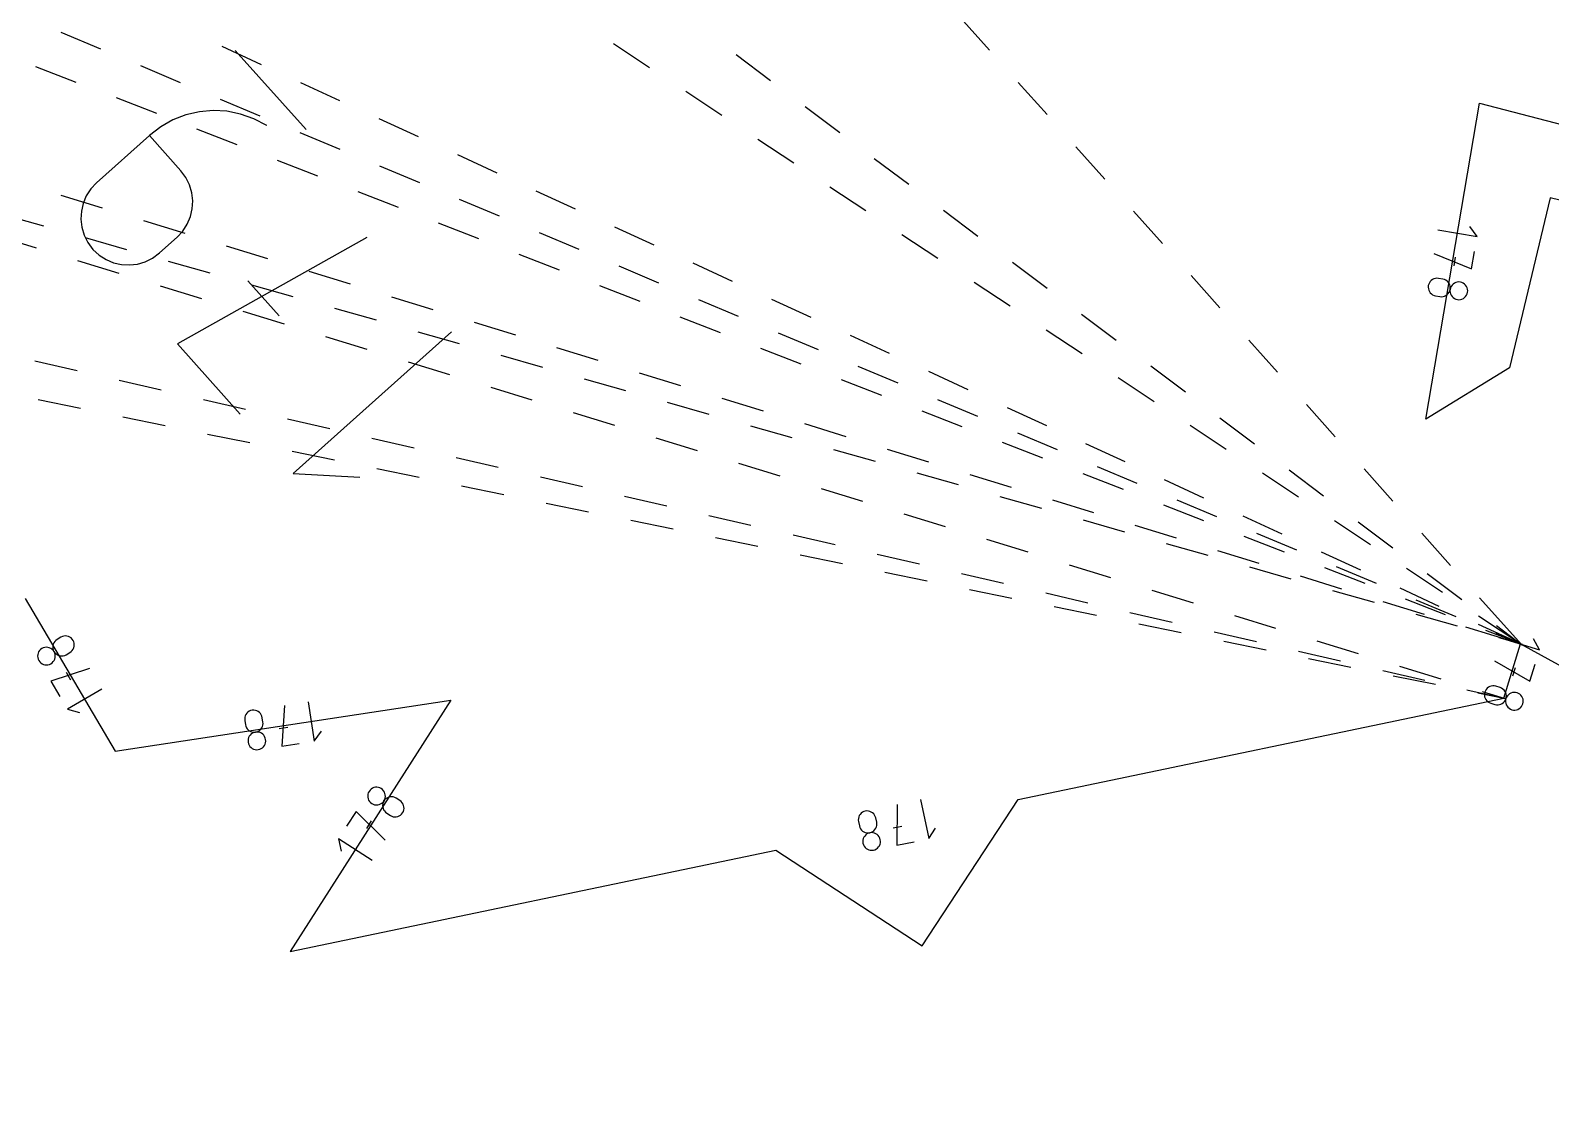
# Model space of a CAD drawing. Extents: x -2 to 214, y 3 to 282.
# Drawn here: x 75.07 to 94.59, y 91.59 to 105.4 of the extents above; entities that cross this region are included whole.
import ezdxf

# ---------------------------------------------------------------- set-up
doc = ezdxf.new("R2010")
doc.units = 0
doc.layers.add('Layer_1', color=7, linetype='CONTINUOUS')

msp = doc.modelspace()

# ---------------------------------------------------------------- linework, layer by layer
at = {"layer": 'Layer_1', "color": 1}
for points in [[(87.382212, 105.142927), (87.012229, 105.556284)], [(75.459572, 105.372755), (75.97128, 105.158492)], [(78.036487, 104.956791), (77.532448, 105.188517)], [(82.557479, 105.226716), (83.020178, 104.92067)], [(78.609458, 104.123012), (77.701355, 105.137565)], [(84.13, 105.086963), (84.573625, 104.75387)], [(75.136759, 104.9353), (75.653829, 104.734326)], [(76.482984, 104.944236), (76.994695, 104.729976)], [(79.044563, 104.493344), (78.540525, 104.725069)], [(83.482875, 104.614625), (83.945574, 104.30858)], [(88.122185, 104.316217), (87.752198, 104.729574)], [(76.170903, 104.533352), (76.687972, 104.332382)], [(77.506403, 104.515717), (78.018114, 104.301457)], [(85.017246, 104.420777), (85.460871, 104.087684)], [(78.103941, 104.177396), (78.103941, 104.177396), (77.940584, 104.263269), (77.769815, 104.323446), (77.594382, 104.358187), (77.417027, 104.367744), (77.240497, 104.352377), (77.067547, 104.312344), (76.900916, 104.247909), (76.743362, 104.159319), (76.597626, 104.04684), (75.920917, 103.441131), (75.920917, 103.441131), (75.846347, 103.361322), (75.788756, 103.272097), (75.748282, 103.175874), (75.725069, 103.075064), (75.719248, 102.972078), (75.730996, 102.869335), (75.760417, 102.769241), (75.8077, 102.674213), (75.872957, 102.586661), (75.872957, 102.586661), (75.952621, 102.512302), (76.041772, 102.454909), (76.137978, 102.414625), (76.238816, 102.391585), (76.341862, 102.38593), (76.444676, 102.397801), (76.544843, 102.427336), (76.639921, 102.474675), (76.727498, 102.539957), (76.95311, 102.741897), (76.95311, 102.741897), (77.027652, 102.821724), (77.085186, 102.910991), (77.125579, 103.007264), (77.148721, 103.108126), (77.154436, 103.211141), (77.142654, 103.313891), (77.113232, 103.413942), (77.06602, 103.508875), (77.000908, 103.596251), (76.597594, 104.04684)], [(80.052647, 104.029896), (79.548609, 104.261618)], [(77.205046, 104.131408), (77.722116, 103.930434)], [(78.529818, 104.087198), (79.041529, 103.872938)], [(84.408271, 104.002534), (84.870967, 103.696493)], [(88.862161, 103.489507), (88.492174, 103.902864)], [(78.239182, 103.729463), (78.756252, 103.528489)], [(79.553237, 103.658678), (80.064948, 103.444422)], [(81.060724, 103.566448), (80.556685, 103.798174)], [(85.904493, 103.754588), (86.348118, 103.421499)], [(75.462874, 103.282518), (75.993166, 103.119595)], [(79.273322, 103.327515), (79.790396, 103.126545)], [(82.068807, 103.103), (81.564769, 103.334723)], [(85.33366, 103.390447), (85.79636, 103.084398)], [(80.576653, 103.230159), (81.08836, 103.015903)], [(86.79174, 103.088406), (87.235365, 102.755313)], [(89.602133, 102.662797), (89.232147, 103.076154)], [(74.704158, 103.0387), (75.237982, 102.88775)], [(76.523455, 102.956672), (77.053747, 102.793748)], [(80.307465, 102.925571), (80.824535, 102.724597)], [(83.076887, 102.639553), (82.572849, 102.871275)], [(93.137767, 102.835602), (93.642349, 102.750022), (93.549163, 102.881227)], [(75.149576, 102.602), (74.619202, 102.764648)], [(75.771805, 102.736799), (76.305628, 102.585853)], [(79.390215, 102.740345), (76.957343, 101.375222), (77.764992, 100.472901)], [(81.600071, 102.801644), (82.111779, 102.587384)], [(86.259056, 102.778353), (86.721756, 102.472308)], [(77.584039, 102.630829), (78.114327, 102.467905)], [(81.341609, 102.523623), (81.858679, 102.322652)], [(93.08665, 102.53421), (93.572203, 102.336453), (93.61026, 102.560837)], [(93.347508, 102.374564), (93.366523, 102.48674)], [(76.210325, 102.276696), (75.679956, 102.439348)], [(76.839448, 102.434903), (77.373272, 102.283953)], [(78.644619, 102.304982), (79.174911, 102.142058)], [(82.623487, 102.373124), (83.135195, 102.158865)], [(84.084971, 102.176105), (83.580926, 102.407831)], [(87.678986, 102.422217), (88.122612, 102.089124)], [(77.271079, 101.951396), (76.740706, 102.114048)], [(77.860937, 102.184014), (78.264702, 101.732917)], [(77.907095, 102.133006), (78.440918, 101.982056)], [(82.375752, 102.121675), (82.892822, 101.920705)], [(87.184452, 102.166263), (87.647152, 101.860217)], [(90.342109, 101.836087), (89.972123, 102.249444)], [(93.147402, 102.213828), (93.147402, 102.213828), (93.126941, 102.215415), (93.107115, 102.213404), (93.088276, 102.208063), (93.070778, 102.199646), (93.055009, 102.188417), (93.041322, 102.174645), (93.030103, 102.158593), (93.021707, 102.140534), (93.016486, 102.120726), (93.016486, 102.120726), (93.014722, 102.100314), (93.016839, 102.080492), (93.02213, 102.061639), (93.030491, 102.044127), (93.041674, 102.02833), (93.055397, 102.014614), (93.071413, 102.003357), (93.089476, 101.994929), (93.109337, 101.989701), (93.16515, 101.980236), (93.16515, 101.980236), (93.185611, 101.978613), (93.205473, 101.980589), (93.224346, 101.985923), (93.241879, 101.994333), (93.257684, 102.005551), (93.271407, 102.019309), (93.28266, 102.035357), (93.291092, 102.053416), (93.296313, 102.073228), (93.296313, 102.073228), (93.298077, 102.093654), (93.29596, 102.113483), (93.290598, 102.132347), (93.282166, 102.149865), (93.270948, 102.16567), (93.257154, 102.179389), (93.241103, 102.190647), (93.223006, 102.199078), (93.203179, 102.204303), (93.147363, 102.213771)], [(93.389591, 101.942206), (93.389591, 101.942206), (93.409946, 101.940619), (93.429737, 101.94263), (93.448575, 101.947971), (93.466073, 101.956384), (93.481877, 101.967606), (93.495601, 101.981368), (93.506854, 101.997416), (93.515286, 102.015475), (93.520507, 102.035287), (93.520507, 102.035287), (93.522271, 102.055713), (93.520154, 102.075542), (93.514827, 102.094402), (93.506431, 102.111921), (93.495212, 102.127722), (93.481454, 102.141434), (93.465438, 102.152684), (93.447411, 102.161105), (93.427656, 102.166315), (93.427656, 102.166315), (93.407194, 102.167938), (93.387333, 102.165927), (93.368459, 102.160593), (93.350926, 102.15218), (93.335122, 102.140965), (93.321399, 102.127199), (93.310145, 102.111155), (93.301714, 102.0931), (93.296493, 102.073295), (93.296493, 102.073295), (93.294729, 102.05288), (93.296846, 102.033054), (93.302208, 102.014194), (93.310639, 101.996672), (93.321893, 101.980867), (93.335686, 101.967141), (93.351738, 101.955876), (93.369835, 101.947445), (93.389697, 101.942217)], [(79.705203, 101.979139), (80.235495, 101.816215)], [(83.646906, 101.944605), (84.158613, 101.730346)], [(85.093048, 101.712657), (84.589009, 101.944379)], [(78.331829, 101.626096), (77.801449, 101.788744)], [(78.974742, 101.831106), (79.508565, 101.680156)], [(83.409892, 101.719731), (83.926965, 101.518757)], [(88.566233, 101.756031), (89.009858, 101.422939)], [(80.475063, 101.528335), (78.445963, 99.712115), (79.300955, 99.664902)], [(80.042388, 101.529209), (80.576212, 101.378259)], [(80.765787, 101.653292), (81.296072, 101.490369)], [(84.670318, 101.516086), (85.182029, 101.301826)], [(86.101124, 101.24921), (85.597086, 101.480932)], [(88.109848, 101.554175), (88.572544, 101.24813)], [(79.392579, 101.300796), (78.862198, 101.463445)], [(81.826364, 101.327449), (82.356656, 101.164525)], [(84.444035, 101.317786), (84.961105, 101.116812)], [(91.082082, 101.009377), (90.712096, 101.422734)], [(75.129284, 101.158105), (75.669955, 101.033878)], [(80.453328, 100.975496), (79.922952, 101.138145)], [(81.110035, 101.227309), (81.643855, 101.076359)], [(89.45348, 101.089846), (89.897105, 100.756753)], [(76.210618, 100.90965), (76.751282, 100.785423)], [(82.177678, 100.925409), (82.711501, 100.774463)], [(82.886948, 101.001602), (83.41724, 100.838679)], [(85.478179, 100.915838), (85.995249, 100.714868)], [(85.693737, 101.08757), (86.205448, 100.873311)], [(87.109208, 100.785758), (86.60517, 101.017484)], [(89.035244, 100.942085), (89.49794, 100.63604)], [(81.514071, 100.650197), (80.983702, 100.812845)], [(75.169021, 100.660025), (75.712602, 100.549253)], [(77.291953, 100.661196), (77.832616, 100.536969)], [(83.245325, 100.623512), (83.779148, 100.472562)], [(83.947532, 100.675755), (84.477824, 100.512832)], [(86.512319, 100.513894), (87.029392, 100.31292)], [(86.717152, 100.659051), (87.228863, 100.444792)], [(88.117288, 100.322314), (87.61325, 100.554036)], [(91.822058, 100.182667), (91.452068, 100.596024)], [(76.256183, 100.43848), (76.799768, 100.327712)], [(78.37328, 100.412742), (78.913947, 100.288518)], [(82.574825, 100.324893), (82.044451, 100.487545)], [(84.312971, 100.321612), (84.846795, 100.170666)], [(85.008116, 100.349909), (85.538408, 100.186989)], [(89.96064, 100.329991), (90.423333, 100.023945)], [(90.340726, 100.42366), (90.784345, 100.090568)], [(77.343349, 100.216936), (77.88693, 100.106167)], [(79.454615, 100.164287), (79.995282, 100.040064)], [(83.635575, 99.999593), (83.105201, 100.162245)], [(87.740571, 100.230532), (88.252282, 100.016273)], [(78.430515, 99.995392), (78.974096, 99.884623)], [(85.380618, 100.019716), (85.914438, 99.868766)], [(86.0687, 100.024065), (86.598985, 99.861142)], [(87.546462, 100.111946), (88.063532, 99.910975)], [(89.125372, 99.858863), (88.621333, 100.090589)], [(79.517677, 99.773851), (80.061258, 99.663078)], [(80.535945, 99.915837), (81.076616, 99.791606)], [(84.696324, 99.674293), (84.165951, 99.836941)], [(88.763986, 99.802013), (89.275694, 99.587753)], [(91.227973, 99.757475), (91.671591, 99.424382)], [(92.562031, 99.355961), (92.192044, 99.769314)], [(80.604843, 99.552306), (81.148424, 99.441534)], [(81.61728, 99.667382), (82.157944, 99.543155)], [(86.448261, 99.717819), (86.982084, 99.566869)], [(87.129277, 99.698219), (87.65957, 99.535299)], [(88.580605, 99.710001), (89.097675, 99.509027)], [(90.133448, 99.395415), (89.62941, 99.627141)], [(90.886029, 99.717904), (91.348729, 99.411858)], [(82.698614, 99.418928), (83.239278, 99.294701)], [(85.757074, 99.348993), (85.226698, 99.511642)], [(87.515908, 99.415919), (88.049731, 99.264972)], [(88.189862, 99.372375), (88.720154, 99.209452)], [(89.787405, 99.373494), (90.299116, 99.159234)], [(81.692012, 99.330765), (82.235594, 99.21999)], [(83.779945, 99.170474), (84.320616, 99.046247)], [(86.817824, 99.023693), (86.287447, 99.186342)], [(89.614745, 99.308057), (90.131811, 99.107083)], [(91.141532, 98.931971), (90.637487, 99.163693)], [(82.779178, 99.109221), (83.322759, 98.998445)], [(88.583554, 99.114022), (89.117378, 98.963072)], [(89.250446, 99.046529), (89.780734, 98.883605)], [(90.810821, 98.944978), (91.322528, 98.730719)], [(91.811425, 99.105813), (92.274125, 98.799768)], [(92.11522, 99.091286), (92.558838, 98.758193)], [(83.866341, 98.887676), (84.409922, 98.776904)], [(84.86128, 98.922019), (85.401943, 98.797796)], [(87.878574, 98.698394), (87.348197, 98.861042)], [(89.651201, 98.812122), (90.185024, 98.661175)], [(90.648885, 98.906109), (91.165955, 98.705139)], [(93.302007, 98.529251), (92.932017, 98.942604)], [(84.953506, 98.666132), (85.497088, 98.555363)], [(85.942614, 98.673565), (86.483278, 98.549338)], [(90.311026, 98.720682), (90.841318, 98.557759)], [(92.149609, 98.46852), (91.64557, 98.700246)], [(86.040669, 98.444588), (86.584253, 98.333819)], [(87.023942, 98.425114), (87.564612, 98.300884)], [(88.93932, 98.37309), (88.408947, 98.535742)], [(90.718844, 98.510225), (91.252668, 98.359275)], [(91.371607, 98.394839), (91.901899, 98.231915)], [(91.683025, 98.504165), (92.200098, 98.303191)], [(91.834239, 98.516459), (92.345947, 98.302199)], [(92.736821, 98.493722), (93.199518, 98.187677)], [(93.002467, 98.425104), (93.446085, 98.092011)], [(87.127835, 98.223043), (87.671416, 98.112274)], [(88.10528, 98.17666), (88.645943, 98.052433)], [(90.00007, 98.04779), (89.469697, 98.210442)], [(91.786491, 98.208329), (92.320314, 98.057379)], [(93.157689, 98.005072), (92.65365, 98.236794)], [(88.215, 98.001502), (88.758585, 97.89073)], [(92.432187, 98.068992), (92.962479, 97.906069)], [(92.717168, 98.10222), (93.234238, 97.901246)], [(92.857651, 98.08794), (93.369363, 97.87368)], [(94.21496, 97.509278), (93.671993, 98.115894)], [(89.186614, 97.928206), (89.727278, 97.803978)], [(89.30217, 97.779961), (89.845751, 97.669186)], [(91.06082, 97.722487), (90.530447, 97.885138)], [(92.854138, 97.906429), (93.387961, 97.755482)], [(94.220322, 97.516546), (93.661734, 97.77335)], [(93.662217, 97.881632), (94.218671, 97.513572)], [(75.578476, 97.413376), (75.578476, 97.413376), (75.595127, 97.425338), (75.608991, 97.439654), (75.619927, 97.455889), (75.627865, 97.473602), (75.632662, 97.492352), (75.634074, 97.511698), (75.63231, 97.531204), (75.627089, 97.550423), (75.618304, 97.568919), (75.618304, 97.568919), (75.606381, 97.585563), (75.592093, 97.599438), (75.575901, 97.61043), (75.558191, 97.618414), (75.539459, 97.623282), (75.520126, 97.624905), (75.500618, 97.623176), (75.481391, 97.617969), (75.462871, 97.609167), (75.414103, 97.580413), (75.414103, 97.580413), (75.397416, 97.56845), (75.383517, 97.55412), (75.37251, 97.537868), (75.364537, 97.520137), (75.359669, 97.501366), (75.357905, 97.481998), (75.359669, 97.462472), (75.364855, 97.443235), (75.373639, 97.424725), (75.373639, 97.424725), (75.385598, 97.408081), (75.399921, 97.394213), (75.416184, 97.383245), (75.433929, 97.375286), (75.452696, 97.37045), (75.472099, 97.368862), (75.491643, 97.370626), (75.510905, 97.375844), (75.529426, 97.384646), (75.57819, 97.4134)], [(90.267941, 97.679751), (90.808612, 97.555524)], [(93.492771, 97.743149), (94.221374, 97.519297)], [(93.751311, 97.700269), (94.220845, 97.517773)], [(93.881074, 97.659421), (94.220629, 97.517244)], [(93.889713, 97.758915), (94.217906, 97.512492)], [(93.921784, 97.604532), (94.221511, 97.519777)], [(93.954437, 97.597325), (94.443733, 97.447271), (94.368285, 97.589412)], [(75.218216, 97.464814), (75.218216, 97.464814), (75.2016, 97.452897), (75.187771, 97.438606), (75.176835, 97.422379), (75.168897, 97.404669), (75.164064, 97.385905), (75.1623, 97.366545), (75.164064, 97.347022), (75.169285, 97.327781), (75.178069, 97.309275), (75.178069, 97.309275), (75.190029, 97.292631), (75.204351, 97.278763), (75.220579, 97.267788), (75.238289, 97.259819), (75.257056, 97.254971), (75.276389, 97.253349), (75.295897, 97.255077), (75.315088, 97.26026), (75.333539, 97.269019), (75.333539, 97.269019), (75.350225, 97.280985), (75.364124, 97.295319), (75.375131, 97.311575), (75.383104, 97.329312), (75.387972, 97.348087), (75.389736, 97.367458), (75.387972, 97.386984), (75.382786, 97.406221), (75.374002, 97.424721), (75.374002, 97.424721), (75.362043, 97.441358), (75.34772, 97.455222), (75.331457, 97.46619), (75.313713, 97.474149), (75.294945, 97.478989), (75.275542, 97.480576), (75.255998, 97.478813), (75.236736, 97.473591), (75.21818, 97.464786)], [(90.389332, 97.558417), (90.932917, 97.447641)], [(91.349276, 97.431297), (91.889943, 97.307073)], [(92.12157, 97.397187), (91.591197, 97.559839)], [(75.831502, 97.207671), (75.332861, 97.045725), (75.44846, 96.849683)], [(91.476498, 97.336872), (92.020079, 97.2261)], [(93.18232, 97.071887), (92.651943, 97.234539)], [(93.864804, 97.305062), (94.320741, 97.046229), (94.387469, 97.263816)], [(94.102855, 97.113053), (94.136227, 97.221828)], [(75.529179, 97.161485), (75.586971, 97.063484)], [(92.43061, 97.182843), (92.971277, 97.058615)], [(92.563664, 97.115328), (93.107245, 97.004556)], [(75.986777, 96.944347), (75.545925, 96.684392), (75.70175, 96.644197)], [(93.511941, 96.934392), (94.007054, 96.820631)], [(93.650826, 96.893783), (94.007167, 96.821168)], [(94.006641, 96.819093), (93.712693, 96.909239)], [(93.88366, 96.979512), (93.88366, 96.979512), (93.863587, 96.983749), (93.843655, 96.984313), (93.824287, 96.981456), (93.805872, 96.97537), (93.788798, 96.966272), (93.773452, 96.95438), (93.760258, 96.939916), (93.749604, 96.923092), (93.741878, 96.904127), (93.741878, 96.904127), (93.737645, 96.884089), (93.736939, 96.864182), (93.739762, 96.8448), (93.745794, 96.826357), (93.75486, 96.809244), (93.766714, 96.79387), (93.781142, 96.780637), (93.79797, 96.769941), (93.816949, 96.762197), (93.87108, 96.745599), (93.87108, 96.745599), (93.891153, 96.741359), (93.911085, 96.740759), (93.930487, 96.743617), (93.948973, 96.749688), (93.966118, 96.758768), (93.981499, 96.770646), (93.994728, 96.7851), (94.005417, 96.801924), (94.013143, 96.820896), (94.013143, 96.820896), (94.017376, 96.840941), (94.018082, 96.860862), (94.01526, 96.880254), (94.009192, 96.898715), (94.00009, 96.915839), (93.988202, 96.931224), (93.973738, 96.944467), (93.95691, 96.955163), (93.937896, 96.962907), (93.883769, 96.979505)], [(94.088729, 96.678882), (94.088729, 96.678882), (94.108732, 96.674666), (94.128628, 96.674102), (94.147996, 96.676959), (94.166446, 96.683041), (94.183556, 96.692129), (94.198937, 96.704007), (94.212166, 96.718464), (94.222855, 96.735284), (94.230581, 96.754253), (94.230581, 96.754253), (94.234815, 96.774305), (94.23552, 96.794223), (94.232698, 96.813615), (94.22663, 96.832072), (94.217564, 96.849189), (94.20571, 96.864563), (94.191282, 96.877789), (94.17449, 96.888464), (94.155581, 96.896186), (94.155581, 96.896186), (94.135508, 96.900423), (94.11554, 96.901022), (94.096138, 96.898165), (94.077652, 96.89209), (94.060507, 96.883006), (94.045126, 96.871132), (94.031897, 96.856678), (94.021208, 96.839861), (94.013482, 96.820903), (94.013482, 96.820903), (94.009248, 96.800862), (94.008543, 96.780944), (94.011365, 96.761552), (94.017468, 96.743091), (94.02657, 96.725964), (94.038458, 96.710575), (94.052958, 96.697329), (94.06982, 96.686629), (94.088835, 96.678882)], [(78.047656, 96.576566), (78.047656, 96.576566), (78.042752, 96.596491), (78.034638, 96.614697), (78.023667, 96.630915), (78.010191, 96.644881), (77.994598, 96.656332), (77.977241, 96.665), (77.958473, 96.670623), (77.938683, 96.672916), (77.918221, 96.671646), (77.918221, 96.671646), (77.898325, 96.666775), (77.880121, 96.658685), (77.863894, 96.647739), (77.849888, 96.634298), (77.838388, 96.618726), (77.829674, 96.60138), (77.823995, 96.58263), (77.821525, 96.562836), (77.822936, 96.542357), (77.831438, 96.486385), (77.831438, 96.486385), (77.836342, 96.46645), (77.844456, 96.448218), (77.855427, 96.431962), (77.868903, 96.41795), (77.884531, 96.406449), (77.901923, 96.397739), (77.920691, 96.392077), (77.940482, 96.389749), (77.960943, 96.391019), (77.960943, 96.391019), (77.98084, 96.395901), (77.999043, 96.404019), (78.015271, 96.415008), (78.029276, 96.428498), (78.040776, 96.444119), (78.04949, 96.461507), (78.055135, 96.480293), (78.057604, 96.500112), (78.056193, 96.52059), (78.047691, 96.576562)], [(78.332824, 96.734727), (78.297313, 96.211649), (78.522308, 96.245875)], [(78.635045, 96.780701), (78.712014, 96.274733), (78.80738, 96.404361)], [(78.263034, 96.436961), (78.375517, 96.454074)], [(77.865686, 96.261412), (77.865686, 96.261412), (77.870554, 96.241571), (77.878668, 96.22341), (77.889639, 96.207204), (77.903116, 96.193227), (77.918708, 96.181751), (77.936065, 96.173044), (77.954833, 96.167393), (77.974624, 96.165065), (77.995085, 96.166335), (77.995085, 96.166335), (78.014981, 96.171217), (78.033185, 96.179331), (78.049412, 96.190313), (78.063418, 96.203789), (78.074918, 96.219389), (78.083632, 96.236742), (78.089312, 96.255478), (78.091781, 96.27523), (78.09037, 96.295621), (78.09037, 96.295621), (78.085502, 96.315556), (78.077388, 96.333791), (78.066416, 96.350051), (78.05294, 96.36407), (78.037312, 96.375571), (78.01992, 96.384291), (78.001152, 96.389957), (77.981362, 96.392285), (77.960936, 96.39105), (77.960936, 96.39105), (77.941039, 96.386168), (77.922836, 96.378047), (77.906608, 96.367058), (77.892603, 96.353568), (77.881102, 96.33794), (77.872389, 96.320548), (77.866744, 96.301755), (77.864275, 96.281933), (77.865686, 96.26144)], [(79.575194, 95.665736), (79.575194, 95.665736), (79.557061, 95.675159), (79.538047, 95.681032), (79.518608, 95.683466), (79.499206, 95.682549), (79.480297, 95.678383), (79.462305, 95.671059), (79.445689, 95.660681), (79.430873, 95.647342), (79.418314, 95.631139), (79.418314, 95.631139), (79.408859, 95.61296), (79.402968, 95.593924), (79.400498, 95.574476), (79.401557, 95.555069), (79.40572, 95.536146), (79.413022, 95.518155), (79.423394, 95.501542), (79.436693, 95.486758), (79.452851, 95.474252), (79.452851, 95.474252), (79.471054, 95.464779), (79.490139, 95.458867), (79.509613, 95.456397), (79.529051, 95.457279), (79.547995, 95.461435), (79.565987, 95.468748), (79.582602, 95.479123), (79.597419, 95.492455), (79.609943, 95.508651), (79.609943, 95.508651), (79.619397, 95.526823), (79.625288, 95.545862), (79.627758, 95.565311), (79.6267, 95.584724), (79.622537, 95.603665), (79.615199, 95.621681), (79.604792, 95.638325), (79.591422, 95.653152), (79.575194, 95.665711)], [(79.692161, 95.321132), (79.692161, 95.321132), (79.710364, 95.311667), (79.729414, 95.305768), (79.748852, 95.303334), (79.768255, 95.304251), (79.787164, 95.308432), (79.80512, 95.315777), (79.821701, 95.32617), (79.836482, 95.339519), (79.849006, 95.355722), (79.849006, 95.355722), (79.85846, 95.37389), (79.864387, 95.392908), (79.866857, 95.412336), (79.866151, 95.431724), (79.862024, 95.450633), (79.854721, 95.468625), (79.844349, 95.485244), (79.831014, 95.500057), (79.814787, 95.512609), (79.767087, 95.543114), (79.767087, 95.543114), (79.748884, 95.552582), (79.729834, 95.558498), (79.710361, 95.560968), (79.690958, 95.560086), (79.672014, 95.55593), (79.654022, 95.548614), (79.637406, 95.538238), (79.62259, 95.5249), (79.610066, 95.508693), (79.610066, 95.508693), (79.600612, 95.490515), (79.59472, 95.471475), (79.592251, 95.452027), (79.593309, 95.43261), (79.597472, 95.413673), (79.60481, 95.395663), (79.615217, 95.379026), (79.628587, 95.364206), (79.644815, 95.351651), (79.692514, 95.32115)], [(86.199419, 95.462631), (86.192575, 94.938393), (86.415365, 94.984871)], [(86.498673, 95.525062), (86.603194, 95.024061), (86.691329, 95.158706)], [(79.623045, 95.002447), (79.253193, 95.374038), (79.130574, 95.182307)], [(79.445192, 95.251247), (79.38389, 95.155393)], [(85.923328, 95.289114), (85.923328, 95.289114), (85.917366, 95.308742), (85.908264, 95.326476), (85.896411, 95.342069), (85.882194, 95.355277), (85.865966, 95.365857), (85.848151, 95.373562), (85.829101, 95.378151), (85.809204, 95.379386), (85.788849, 95.377022), (85.788849, 95.377022), (85.76927, 95.371068), (85.751525, 95.361994), (85.735897, 95.350176), (85.722668, 95.335991), (85.712049, 95.319813), (85.704288, 95.302018), (85.699667, 95.282986), (85.698256, 95.263089), (85.700725, 95.242713), (85.712296, 95.187292), (85.712296, 95.187292), (85.718258, 95.167652), (85.72736, 95.149894), (85.739213, 95.134262), (85.75343, 95.121008), (85.769658, 95.110379), (85.787473, 95.102628), (85.806523, 95.098003), (85.82642, 95.096733), (85.846775, 95.099097), (85.846775, 95.099097), (85.866354, 95.105063), (85.884099, 95.114164), (85.899692, 95.126025), (85.912921, 95.140259), (85.923539, 95.156487), (85.931301, 95.174327), (85.935922, 95.193395), (85.937333, 95.213309), (85.934864, 95.233689), (85.923293, 95.28911)], [(85.758863, 94.964481), (85.758863, 94.964481), (85.764825, 94.944933), (85.773926, 94.927245), (85.78578, 94.911666), (85.799997, 94.898444), (85.816224, 94.887836), (85.83404, 94.880096), (85.85309, 94.875475), (85.872986, 94.874205), (85.893342, 94.876568), (85.893342, 94.876568), (85.912956, 94.882534), (85.930701, 94.891636), (85.946294, 94.903489), (85.959523, 94.917706), (85.970141, 94.933912), (85.977903, 94.951714), (85.982524, 94.970735), (85.983935, 94.990583), (85.981466, 95.010878), (85.981466, 95.010878), (85.975504, 95.030517), (85.966402, 95.048279), (85.954549, 95.063915), (85.940332, 95.077175), (85.924104, 95.087805), (85.906289, 95.095559), (85.887239, 95.100191), (85.867342, 95.101461), (85.846987, 95.099097), (85.846987, 95.099097), (85.827372, 95.093135), (85.809663, 95.084033), (85.79407, 95.072173), (85.780841, 95.057939), (85.770222, 95.041704), (85.762496, 95.023864), (85.757875, 95.004789), (85.756464, 94.984868), (85.758933, 94.964477)], [(86.146019, 95.161496), (86.257398, 95.18473)], [(79.45834, 94.744912), (79.027189, 95.02065), (79.061761, 94.86348)]]:
    msp.add_lwpolyline(points, dxfattribs=at)
at = {"layer": 'Layer_1', "color": 5}
for points in [[(96.765667, 102.72308), (94.582699, 103.247452), (94.058323, 101.064488), (92.985445, 100.40721), (93.673429, 104.463583), (97.838545, 103.380358)], [(75.003649, 98.107822), (76.160781, 96.145468), (80.469482, 96.800925), (78.406681, 93.57545), (84.642014, 94.876311), (86.52027, 93.646485), (87.750092, 95.524738), (93.985425, 96.825599), (94.200165, 97.525813)], [(94.200165, 97.525813), (105.027479, 91.585423)]]:
    msp.add_lwpolyline(points, dxfattribs=at)

doc.saveas('drawing.dxf')
